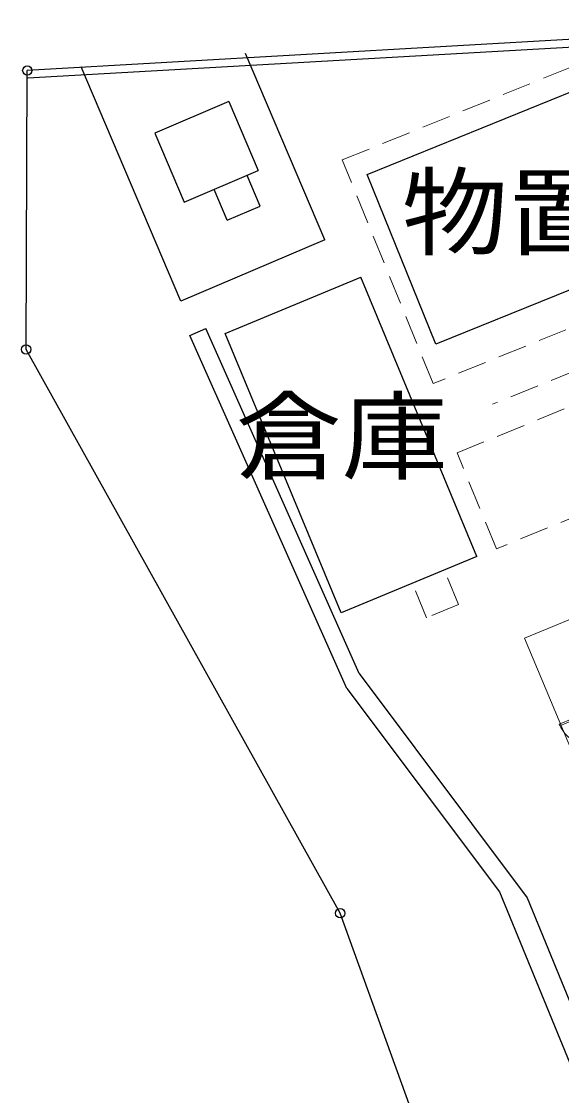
# Model space of a CAD drawing. Units: millimetres, scale not verified. Extents: x -31809 to 45902, y -57727 to 50868.
# Drawn here: x -31809 to -18369, y 23365 to 50085 of the extents above; entities that cross this region are included whole.
import ezdxf
from ezdxf.enums import TextEntityAlignment as Align

# ---------------------------------------------------------------- set-up
doc = ezdxf.new("R2010")
doc.units = ezdxf.units.MM
doc.header["$LTSCALE"] = 600
doc.linetypes.add('DASHED1', pattern=[1.8, 1.2, -0.6])
for name, color, linetype, lineweight in [('0-0', 7, 'Continuous', 25), ('0-1', 4, 'DASHED1', 9), ('0-3', 7, 'Continuous', 25), ('3-1', 3, 'Continuous', 25)]:
    doc.layers.add(name, color=color, linetype=linetype, lineweight=lineweight)
doc.styles.add('ＭＳ 明朝', font='')
doc.styles.get('ＭＳ 明朝').set_extended_font_data('MS Mincho')

msp = doc.modelspace()

# ---------------------------------------------------------------- linework, layer by layer
at = {"layer": '0-0'}
for p, q in [((-31664.7, 48877.3), (-10459.4, 50084.6)), ((-10450.2, 49879.5), (-31653, 48672.4)), ((-24260.7, 44656.3), (-26233.8, 49286.1)), ((-27840.9, 43130.6), (-30322.6, 48953.8)), ((-31692.9, 41925.5), (-31664, 48865.2)), ((-26651.3, 48091.3), (-28487.4, 47308.7)), ((-26651.3, 48091.3), (-25920.3, 46376)), ((-28487.4, 47308.7), (-27756.4, 45593.4)), ((-27756.4, 45593.4), (-25920.3, 46376)), ((-25865.9, 45493.1), (-26189.7, 46252.9)), ((-26689.9, 45141.9), (-27016.7, 45908.7)), ((-26689.9, 45141.9), (-25865.9, 45493.1)), ((-24260.7, 44656.3), (-27840.9, 43130.6)), ((-27616.8, 42275.2), (-27224.6, 42449.6)), ((-23712.2, 33494.2), (-27616.8, 42275.2)), ((-23405.4, 33860.6), (-27224.6, 42449.6)), ((-23877.1, 27900.9), (-31692.9, 41925.5)), ((-23712.2, 33494.2), (-19916.7, 28432.9)), ((-19916.7, 28432.9), (-15911.7, 18672.5)), ((-19243.5, 15071.5), (-23877.1, 27900.9))]:
    msp.add_line(p, q, dxfattribs=at)
msp.add_lwpolyline([(-23405.4, 33860.6), (-19222.4, 28282.7), (-15236.4, 18568.5)], dxfattribs=at)
for centre in [(-31664, 48865.2), (-31692.9, 41925.5), (-23877.1, 27900.9)]:
    msp.add_circle(centre, 116.2, dxfattribs=at)
at = {"layer": '0-1'}
for p, q in [((-23824.6, 46639.6), (-17518.4, 49200)), ((-13956.7, 43050.2), (-20083.3, 40562.7)), ((-15723.3, 38716.6), (-19988.7, 36965.9)), ((-20930.9, 35582.5), (-21285.7, 36436.3)), ((-21726.2, 35252), (-22081, 36105.8)), ((-20930.9, 35582.5), (-21726.2, 35252))]:
    msp.add_line(p, q, dxfattribs=at)
for points in [[(-15259, 43635.2), (-21565.1, 41074.7), (-23824.6, 46639.6)], [(-19988.7, 36965.9), (-20968.3, 39352.5), (-16702.9, 41103.2)]]:
    msp.add_lwpolyline(points, dxfattribs=at)
at = {"layer": '0-3'}
for p, q in [((-23208.2, 46274.8), (-18056.5, 48366.6)), ((-21494.1, 42053.1), (-23208.2, 46274.8)), ((-16342.4, 44144.9), (-21494.1, 42053.1)), ((-20475, 36773.3), (-23365, 43726.9)), ((-20475, 36773.3), (-23850.1, 35370.5))]:
    msp.add_line(p, q, dxfattribs=at)
msp.add_lwpolyline([(-23850.1, 35370.5), (-26740.1, 42324.2), (-23365, 43726.9)], dxfattribs=at)
at = {"layer": '3-1', "color": 4, "lineweight": 9}
for p in [(2684.6, 43913.7), (-14432.8, 23112.9)]:
    msp.add_line(p, (-19287.3, 34740.2), dxfattribs=at)
at = {"layer": '3-1', "color": 6, "lineweight": 18}
for p, q in [((-18426.9, 32601.6), (-17531.8, 32975.3)), ((-18411.5, 32564.7), (-17580.9, 32911.4)), ((-18426.9, 32601.6), (-18411.5, 32564.7))]:
    msp.add_line(p, q, dxfattribs=at)
msp.add_arc((-17596.4, 32948.4), 900, 202.661, 294.88973, dxfattribs=at)

# ---------------------------------------------------------------- texts
at = {"layer": '0-0', "style": 'ＭＳ 明朝', "width": 1.1}
for s, p in [('物置', (-22344.6, 43933.8)), ('倉庫', (-26481.5, 38353.8))]:
    msp.add_text(s, height=1760, dxfattribs=at).set_placement(p, align=Align.BOTTOM_LEFT)

doc.saveas('drawing.dxf')
